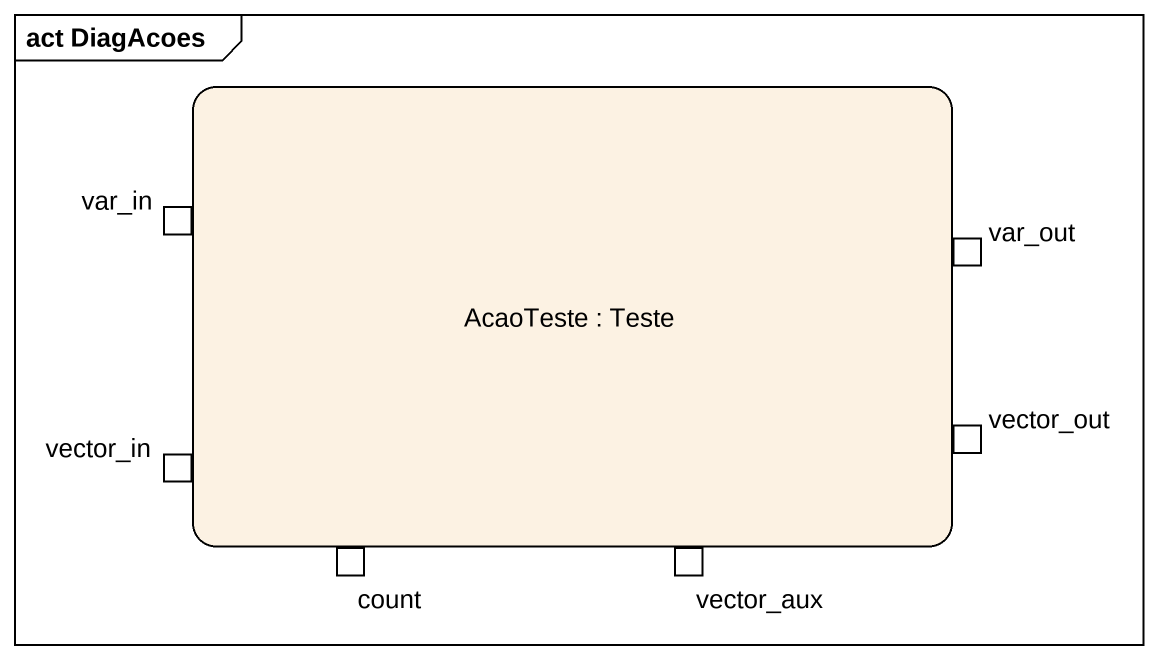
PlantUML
@startuml
mainframe act DiagAcoes
hide empty description
state "AcaoTeste : Teste" as AcaoTeste {
  state var_in <<inputPin>>
  state var_out <<outputPin>>
  state vector_in <<inputPin>>
  state vector_out <<outputPin>>
  state count <<inputPin>>
  state vector_aux <<inputPin>>
}
@enduml
